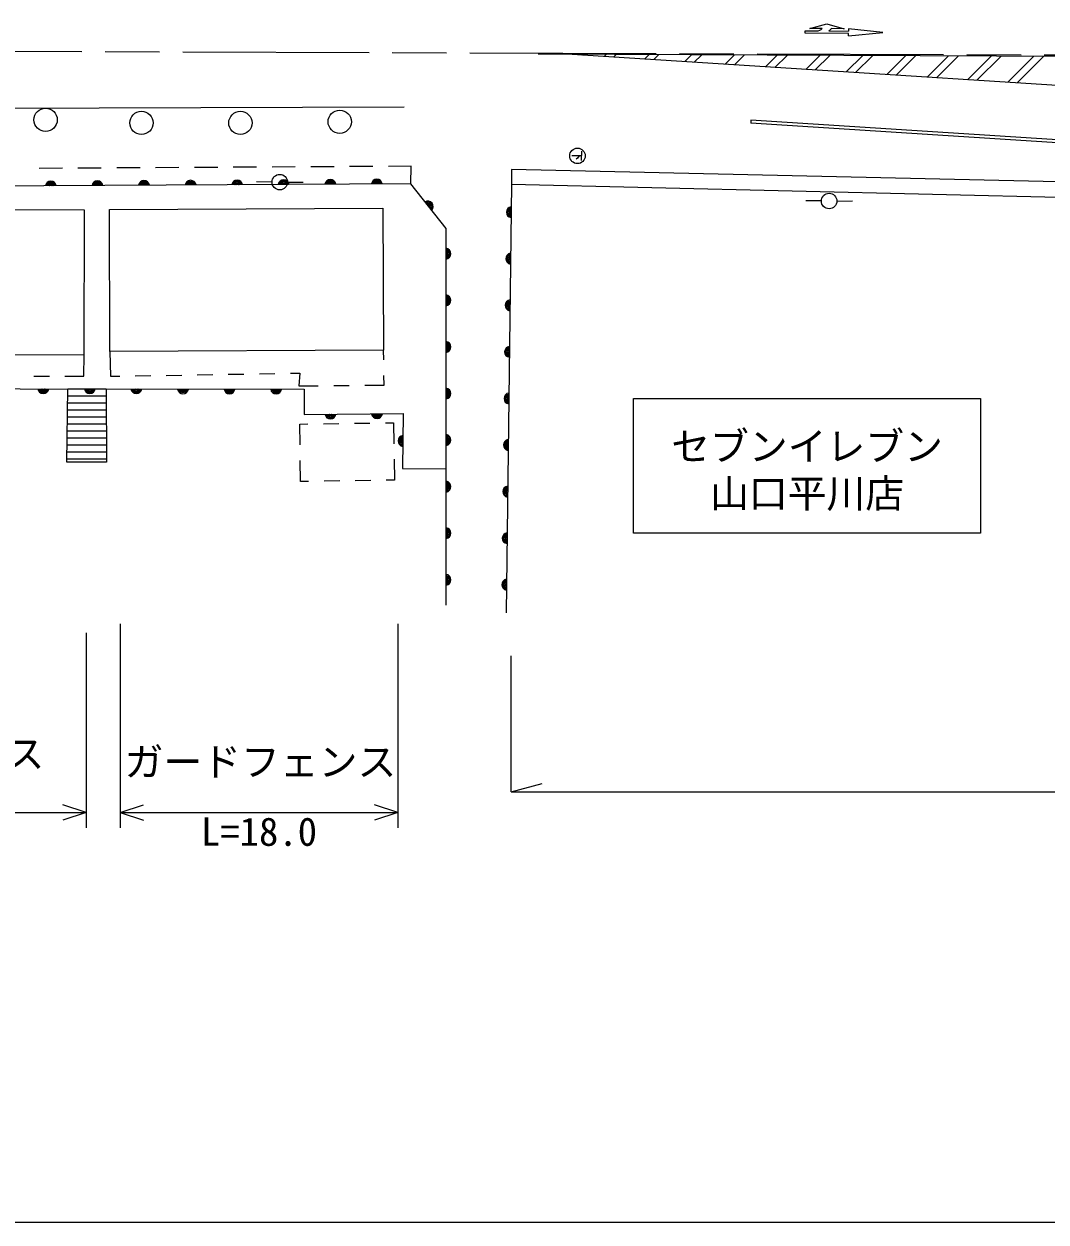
# Model space of a CAD drawing. Units: millimetres, scale not verified. Extents: x 40000 to 680000, y 20000 to 380000.
# Drawn here: x 391427 to 457262, y 205000 to 282169 of the extents above; entities that cross this region are included whole.
import ezdxf
from ezdxf.enums import TextEntityAlignment as Align

# ---------------------------------------------------------------- set-up
doc = ezdxf.new("R2010")
doc.units = ezdxf.units.MM
doc.header["$LTSCALE"] = 1000
doc.linetypes.add('CHAIN', pattern=[18.5, 12, -1.5, 3.5, -1.5])
for name, color, linetype, lineweight in [('M-BGD', 7, 'Continuous', 13), ('M-BMK', 2, 'CHAIN', 13), ('M-BMK-OTRS', 5, 'Continuous', 13), ('M-STR-HTXT', 7, 'Continuous', 13), ('M-STR-STRC', 7, 'Continuous', 13), ('M-TTL-BAND', 7, 'Continuous', 13)]:
    doc.layers.add(name, color=color, linetype=linetype, lineweight=lineweight)
doc.layers.add('M-BMK-HTXT', color=7, linetype='Continuous')
doc.styles.add('ＭＳ ゴシック', font='')
doc.styles.get('ＭＳ ゴシック').set_extended_font_data('MS Gothic')

msp = doc.modelspace()

# ---------------------------------------------------------------- linework, layer by layer
at = {"layer": 'M-BGD'}
for p, q in [((415925, 276820), (372943, 276654)), ((438247, 275971), (438247, 275771)), ((469652, 273965), (438247, 275971)), ((469651, 273765), (438247, 275771)), ((427331, 273972), (427329, 273367)), ((427330, 273669), (426722, 273672)), ((427079, 273524), (426988, 273458)), ((427184, 273669), (427079, 273524)), ((393906, 272873), (392406, 272864)), ((396406, 272887), (394906, 272879)), ((398906, 272902), (397406, 272893)), ((401406, 272917), (399906, 272908)), ((403906, 272931), (402406, 272922)), ((406406, 272946), (404906, 272937)), ((408906, 272960), (407406, 272952)), ((411406, 272975), (409906, 272966)), ((413906, 272989), (412406, 272981)), ((416369, 273004), (414906, 272995)), ((416339, 271880), (416369, 273004)), ((480288, 271490), (422823, 272798)), ((422823, 272798), (422823, 271858)), ((407405, 271988), (406406, 272003)), ((408405, 271981), (409405, 271984)), ((422823, 271858), (422479, 244236)), ((422823, 271858), (480004, 270495)), ((442789, 270772), (441789, 270787)), ((443789, 270765), (444789, 270768)), ((395294, 259480), (395302, 260853)), ((396969, 261081), (396995, 259473)), ((414599, 260531), (414591, 261156)), ((392065, 259482), (393065, 259481)), ((394065, 259481), (395294, 259480)), ((396995, 259473), (397592, 259483)), ((398592, 259501), (399592, 259518)), ((400592, 259536), (401592, 259553)), ((402591, 259570), (403591, 259588)), ((404591, 259605), (405591, 259622)), ((406591, 259640), (407591, 259657)), ((408591, 259674), (409188, 259685)), ((409188, 259685), (409143, 258851)), ((414620, 258907), (414612, 259531)), ((409143, 258851), (410382, 258864)), ((411382, 258874), (412382, 258884)), ((413382, 258894), (414620, 258907)), ((409189, 256398), (409714, 256406)), ((409208, 255050), (409189, 256398)), ((410714, 256419), (411714, 256433)), ((412714, 256447), (413713, 256461)), ((414713, 256475), (415238, 256482)), ((415238, 256482), (415257, 255133)), ((409240, 252701), (409221, 254050)), ((415270, 254133), (415289, 252784)), ((409765, 252708), (409240, 252701)), ((411765, 252736), (410765, 252722)), ((413764, 252763), (412764, 252750)), ((415289, 252784), (414764, 252777))]:
    msp.add_line(p, q, dxfattribs=at)
for points in [[(418630, 244730), (418614, 269005), (416339, 271880), (372980, 271627), (372932, 266578)], [(372858, 258697), (409479, 258642), (409479, 257009), (415861, 257076), (415810, 253545), (418624, 253523)]]:
    msp.add_lwpolyline(points, dxfattribs=at)
for points in [[(395330, 270174), (375097, 270237), (375068, 260915), (395302, 260853)], [(396930, 270224), (414552, 270299), (414591, 261156), (396969, 261081)], [(430698, 258054), (453044, 258054), (453044, 249381), (430698, 249381)]]:
    msp.add_lwpolyline(points, close=True, dxfattribs=at)
for centre, radius in [((392821, 275995), 750), ((398995, 275795), 750), ((405369, 275795), 750), ((411767, 275870), 750), ((427081, 273672), 500), ((407905, 271980), 500), ((443289, 270764), 500)]:
    msp.add_circle(centre, radius, dxfattribs=at)
for centre, radius, start, end in [((393160, 271691), 354, 9.13114, 171.53632), ((393160, 271691), 283, 11.35518, 169.31228), ((393160, 271691), 212, 15.10151, 165.56596), ((393160, 271691), 142, 22.81324, 157.85423), ((393160, 271691), 100, 33.1309, 147.53656), ((396160, 271708), 354, 9.13114, 171.53632), ((396160, 271708), 283, 11.35518, 169.31228), ((396160, 271708), 212, 15.10151, 165.56596), ((396160, 271708), 142, 22.81324, 157.85423), ((396160, 271708), 100, 33.1309, 147.53656), ((399160, 271726), 354, 9.13114, 171.53632), ((399160, 271726), 283, 11.35518, 169.31228), ((399160, 271726), 212, 15.10151, 165.56596), ((399160, 271726), 142, 22.81324, 157.85423), ((399160, 271726), 100, 33.1309, 147.53656), ((402160, 271743), 354, 9.13114, 171.53632), ((402160, 271743), 283, 11.35518, 169.31228), ((402160, 271743), 212, 15.10151, 165.56596), ((402160, 271743), 142, 22.81324, 157.85423), ((402160, 271743), 100, 33.1309, 147.53656), ((405160, 271761), 354, 9.13114, 171.53632), ((405160, 271761), 283, 11.35518, 169.31228), ((405160, 271761), 212, 15.10151, 165.56596), ((405160, 271761), 142, 22.81324, 157.85423), ((405160, 271761), 100, 33.1309, 147.53656), ((408160, 271778), 354, 9.13114, 171.53632), ((408160, 271778), 283, 11.35518, 169.31228), ((408160, 271778), 212, 15.10151, 165.56596), ((408160, 271778), 142, 22.81324, 157.85423), ((408160, 271778), 100, 33.1309, 147.53656), ((411160, 271795), 354, 9.13114, 171.53632), ((411160, 271795), 283, 11.35518, 169.31228), ((411160, 271795), 212, 15.10151, 165.56596), ((411160, 271795), 142, 22.81324, 157.85423), ((411160, 271795), 100, 33.1309, 147.53656), ((414160, 271813), 354, 9.13114, 171.53632), ((414160, 271813), 283, 11.35518, 169.31228), ((414160, 271813), 212, 15.10151, 165.56596), ((414160, 271813), 142, 22.81324, 157.85423), ((414160, 271813), 100, 33.1309, 147.53656), ((417434, 270409), 354, 317.15213, 119.55731), ((417434, 270409), 283, 319.37617, 117.33327), ((417434, 270409), 212, 323.1225, 113.58695), ((417434, 270409), 142, 330.83423, 105.87522), ((417434, 270409), 100, 341.15189, 95.55755), ((422855, 270045), 354, 98.08326, 260.48844), ((422855, 270045), 283, 100.3073, 258.2644), ((422855, 270045), 212, 104.05362, 254.51807), ((422855, 270045), 142, 111.76535, 246.80634), ((422855, 270045), 100, 122.08302, 236.48868), ((418561, 267368), 354, 278.83428, 81.23946), ((418561, 267368), 283, 281.05832, 79.01542), ((418561, 267368), 212, 284.80465, 75.2691), ((418561, 267368), 142, 292.51638, 67.55737), ((418561, 267368), 100, 302.83404, 57.2397), ((422817, 267046), 354, 98.08326, 260.48844), ((422817, 267046), 283, 100.3073, 258.2644), ((422817, 267046), 212, 104.05362, 254.51807), ((422817, 267046), 142, 111.76535, 246.80634), ((422817, 267046), 100, 122.08302, 236.48868), ((418563, 264368), 354, 278.83428, 81.23946), ((418563, 264368), 283, 281.05832, 79.01542), ((418563, 264368), 212, 284.80465, 75.2691), ((418563, 264368), 142, 292.51638, 67.55737), ((418563, 264368), 100, 302.83404, 57.2397), ((422780, 264046), 354, 98.08326, 260.48844), ((422780, 264046), 283, 100.3073, 258.2644), ((422780, 264046), 212, 104.05362, 254.51807), ((422780, 264046), 142, 111.76535, 246.80634), ((422780, 264046), 100, 122.08302, 236.48868), ((418565, 261368), 354, 278.83428, 81.23946), ((418565, 261368), 283, 281.05832, 79.01542), ((418565, 261368), 212, 284.80465, 75.2691), ((418565, 261368), 142, 292.51638, 67.55737), ((418565, 261368), 100, 302.83404, 57.2397), ((422743, 261046), 354, 98.08326, 260.48844), ((422743, 261046), 283, 100.3073, 258.2644), ((422743, 261046), 212, 104.05362, 254.51807), ((422743, 261046), 142, 111.76535, 246.80634), ((422743, 261046), 100, 122.08302, 236.48868), ((392669, 258722), 354, 188.71143, 351.11661), ((392669, 258722), 283, 190.93547, 348.89257), ((392669, 258722), 212, 194.6818, 345.14625), ((392669, 258722), 142, 202.39353, 337.43452), ((392669, 258722), 100, 212.71119, 327.11686), ((395669, 258717), 354, 188.71143, 351.11661), ((395669, 258717), 283, 190.93547, 348.89257), ((395669, 258717), 212, 194.6818, 345.14625), ((395669, 258717), 142, 202.39353, 337.43452), ((395669, 258717), 100, 212.71119, 327.11686), ((398669, 258713), 354, 188.71143, 351.11661), ((398669, 258713), 283, 190.93547, 348.89257), ((398669, 258713), 212, 194.6818, 345.14625), ((398669, 258713), 142, 202.39353, 337.43452), ((398669, 258713), 100, 212.71119, 327.11686), ((401669, 258708), 354, 188.71143, 351.11661), ((401669, 258708), 283, 190.93547, 348.89257), ((401669, 258708), 212, 194.6818, 345.14625), ((401669, 258708), 142, 202.39353, 337.43452), ((401669, 258708), 100, 212.71119, 327.11686), ((404669, 258704), 354, 188.71143, 351.11661), ((404669, 258704), 283, 190.93547, 348.89257), ((404669, 258704), 212, 194.6818, 345.14625), ((404669, 258704), 142, 202.39353, 337.43452), ((404669, 258704), 100, 212.71119, 327.11686), ((407669, 258699), 354, 188.71143, 351.11661), ((407669, 258699), 283, 190.93547, 348.89257), ((407669, 258699), 212, 194.6818, 345.14625), ((407669, 258699), 142, 202.39353, 337.43452), ((407669, 258699), 100, 212.71119, 327.11686), ((418567, 258368), 354, 278.83428, 81.23946), ((418567, 258368), 283, 281.05832, 79.01542), ((418567, 258368), 212, 284.80465, 75.2691), ((418567, 258368), 142, 292.51638, 67.55737), ((418567, 258368), 100, 302.83404, 57.2397), ((422705, 258046), 354, 98.08326, 260.48844), ((422705, 258046), 283, 100.3073, 258.2644), ((422705, 258046), 212, 104.05362, 254.51807), ((422705, 258046), 142, 111.76535, 246.80634), ((422705, 258046), 100, 122.08302, 236.48868), ((411170, 257081), 354, 189.39578, 351.80096), ((411170, 257081), 283, 191.61982, 349.57692), ((411170, 257081), 212, 195.36614, 345.83059), ((411170, 257081), 142, 203.07787, 338.11886), ((411170, 257081), 100, 213.39554, 327.8012), ((414170, 257113), 354, 189.39578, 351.80096), ((414170, 257113), 283, 191.61982, 349.57692), ((414170, 257113), 212, 195.36614, 345.83059), ((414170, 257113), 142, 203.07787, 338.11886), ((414170, 257113), 100, 213.39554, 327.8012), ((415890, 255310), 354, 97.96383, 260.36901), ((415890, 255310), 283, 100.18787, 258.14497), ((415890, 255310), 212, 103.9342, 254.39864), ((415890, 255310), 142, 111.64593, 246.68691), ((418569, 255368), 354, 278.83428, 81.23946), ((418569, 255368), 283, 281.05832, 79.01542), ((418569, 255368), 212, 284.80465, 75.2691), ((418569, 255368), 142, 292.51638, 67.55737), ((418569, 255368), 100, 302.83404, 57.2397), ((415890, 255310), 100, 121.96359, 236.36925), ((422668, 255047), 354, 98.08326, 260.48844), ((422668, 255047), 283, 100.3073, 258.2644), ((422668, 255047), 212, 104.05362, 254.51807), ((422668, 255047), 142, 111.76535, 246.80634), ((422668, 255047), 100, 122.08302, 236.48868), ((418570, 252368), 354, 278.83428, 81.23946), ((418570, 252368), 283, 281.05832, 79.01542), ((418570, 252368), 212, 284.80465, 75.2691), ((418570, 252368), 142, 292.51638, 67.55737), ((418570, 252368), 100, 302.83404, 57.2397), ((422630, 252047), 354, 98.08326, 260.48844), ((422630, 252047), 283, 100.3073, 258.2644), ((422630, 252047), 212, 104.05362, 254.51807), ((422630, 252047), 142, 111.76535, 246.80634), ((422630, 252047), 100, 122.08302, 236.48868), ((418572, 249368), 354, 278.83428, 81.23946), ((418572, 249368), 283, 281.05832, 79.01542), ((418572, 249368), 212, 284.80465, 75.2691), ((418572, 249368), 142, 292.51638, 67.55737), ((418572, 249368), 100, 302.83404, 57.2397), ((422593, 249047), 354, 98.08326, 260.48844), ((422593, 249047), 283, 100.3073, 258.2644), ((422593, 249047), 212, 104.05362, 254.51807), ((422593, 249047), 142, 111.76535, 246.80634), ((422593, 249047), 100, 122.08302, 236.48868), ((418574, 246368), 354, 278.83428, 81.23946), ((418574, 246368), 283, 281.05832, 79.01542), ((418574, 246368), 212, 284.80465, 75.2691), ((418574, 246368), 142, 292.51638, 67.55737), ((418574, 246368), 100, 302.83404, 57.2397), ((422556, 246047), 354, 98.08326, 260.48844), ((422556, 246047), 283, 100.3073, 258.2644), ((422556, 246047), 212, 104.05362, 254.51807), ((422556, 246047), 142, 111.76535, 246.80634), ((422556, 246047), 100, 122.08302, 236.48868)]:
    msp.add_arc(centre, radius, start, end, dxfattribs=at)
at = {"layer": 'M-BMK'}
msp.add_line((469152, 280123), (370226, 280455), dxfattribs=at)
at = {"layer": 'M-BMK-OTRS'}
for p, q in [((441748, 281574), (441749, 281724)), ((441749, 281724), (442492, 281721)), ((442049, 281873), (443150, 282169)), ((442849, 281870), (442049, 281873)), ((443150, 282169), (444249, 281864)), ((443261, 281718), (444549, 281713)), ((444249, 281864), (443449, 281867)), ((444549, 281863), (444549, 281713)), ((446748, 281629), (444549, 281863)), ((444548, 281563), (441748, 281574)), ((444547, 281413), (446748, 281629)), ((444547, 281413), (444548, 281563)), ((509522, 279884), (424538, 280215)), ((476729, 277014), (426743, 280206)), ((427373, 280198), (427337, 280162)), ((428910, 280192), (428793, 280075)), ((429546, 280189), (429393, 280037)), ((431667, 280181), (431393, 279909)), ((432304, 280179), (431994, 279871)), ((434425, 280171), (433994, 279743)), ((435062, 280168), (434595, 279705)), ((437183, 280160), (436595, 279577)), ((437819, 280158), (437195, 279539)), ((439941, 280150), (439196, 279411)), ((440577, 280147), (439796, 279373)), ((442698, 280139), (441797, 279245)), ((443335, 280137), (442397, 279206)), ((445456, 280129), (444398, 279079)), ((446092, 280126), (444998, 279040)), ((448214, 280118), (446999, 278913)), ((448850, 280116), (447599, 278874)), ((450971, 280108), (449600, 278746)), ((451608, 280105), (450200, 278708)), ((453729, 280097), (452201, 278580)), ((454365, 280095), (452801, 278542)), ((456487, 280087), (454801, 278414)), ((457123, 280084), (455402, 278376))]:
    msp.add_line(p, q, dxfattribs=at)
for centre, radius, start in [((442494, 282221), 500, 269.76933), ((442738, 282570), 1000, 301.55798)]:
    msp.add_arc(centre, radius, start, 315.34265, dxfattribs=at)
at = {"layer": 'M-STR-HTXT'}
for p, q in [((397624, 243540), (397624, 230382)), ((415508, 243540), (415508, 230382)), ((395431, 242950), (395431, 230382)), ((422807, 232706), (422807, 241468)), ((422807, 232706), (424807, 233242)), ((422807, 232706), (569589, 232706)), ((395431, 231382), (393931, 231882)), ((397624, 231382), (399124, 231882)), ((415508, 231382), (414008, 231882)), ((371979, 231382), (395431, 231382)), ((395431, 231382), (393931, 230882)), ((397624, 231382), (415508, 231382)), ((397624, 231382), (399124, 230882)), ((415508, 231382), (414008, 230882))]:
    msp.add_line(p, q, dxfattribs=at)
at = {"layer": 'M-STR-STRC'}
for p, q in [((394239, 257765), (396731, 257762)), ((394246, 258215), (396730, 258212)), ((394233, 257315), (396732, 257312)), ((394220, 256415), (396735, 256412)), ((394227, 256865), (396733, 256862)), ((394208, 255515), (396737, 255512)), ((394214, 255965), (396736, 255962)), ((394201, 255065), (396738, 255062)), ((394189, 254165), (396740, 254162)), ((394195, 254615), (396739, 254612))]:
    msp.add_line(p, q, dxfattribs=at)
msp.add_lwpolyline([(394252, 258665), (396729, 258662), (396740, 253935), (394185, 253935)], close=True, dxfattribs=at)
at = {"layer": 'M-TTL-BAND'}
msp.add_line((40000, 205000), (579000, 205000), dxfattribs=at)

# ---------------------------------------------------------------- texts
at = {"layer": 'M-BMK-HTXT', "style": 'ＭＳ ゴシック'}
for s, p in [('セブンイレブン', (441871, 254965)), ('山口平川店', (441871, 251930))]:
    msp.add_text(s, height=1833, dxfattribs=at).set_placement(p, align=Align.MIDDLE_CENTER)
at = {"layer": 'M-STR-HTXT', "style": 'ＭＳ ゴシック'}
for p in [(383993, 235164), (406658, 234644)]:
    msp.add_text('ガードフェンス', height=1833, dxfattribs=at).set_placement(p, align=Align.MIDDLE_CENTER)
msp.add_text('L=18.0', height=1833, dxfattribs=at).set_placement((406566, 228682), align=Align.BOTTOM_CENTER)

doc.saveas('drawing.dxf')
